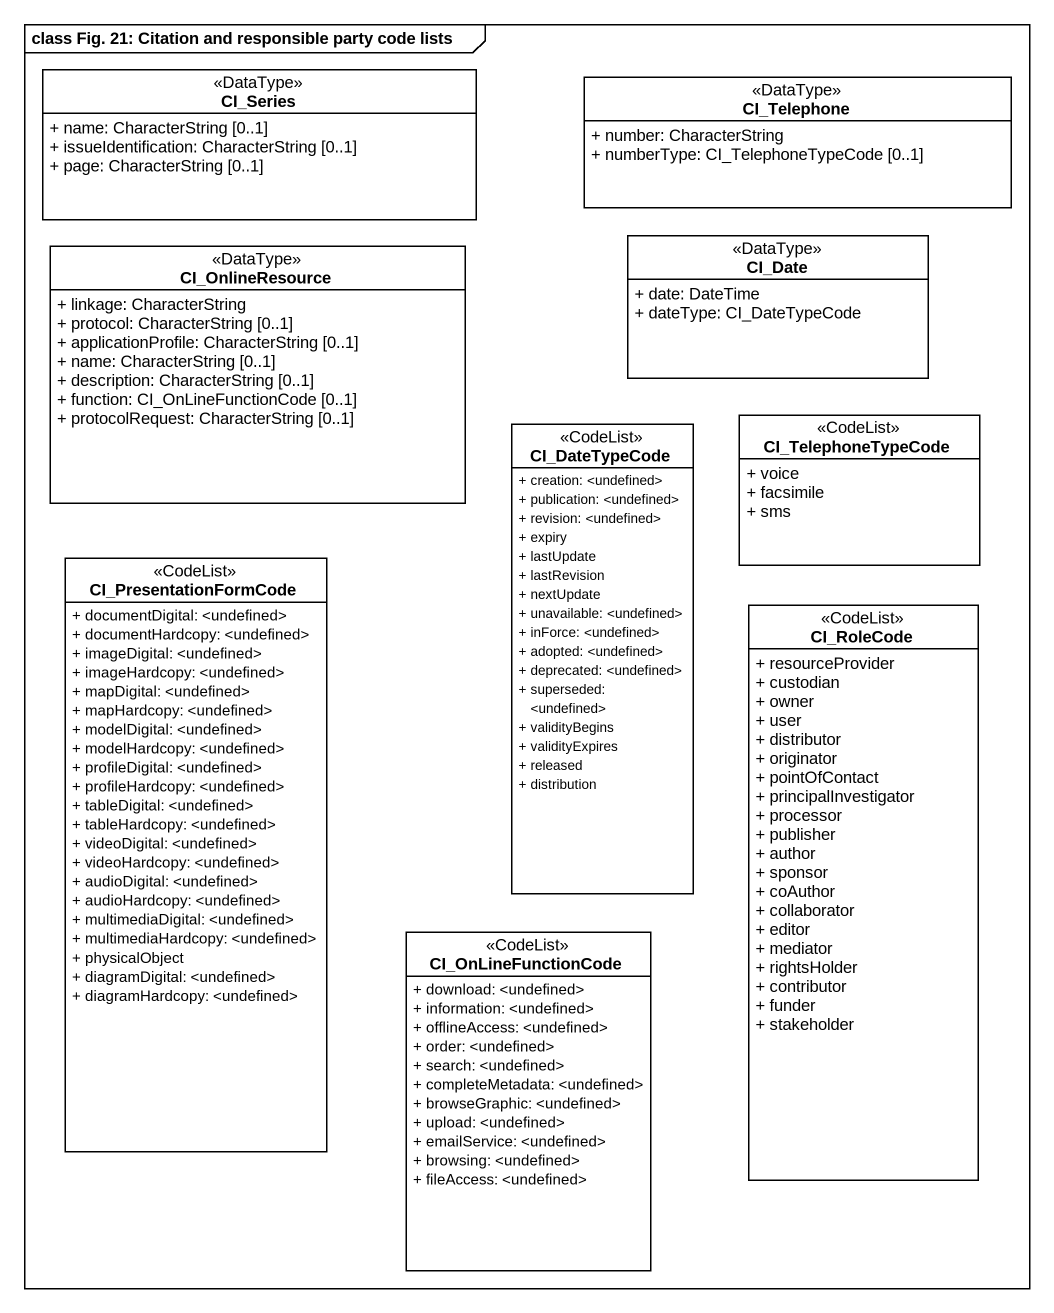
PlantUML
@startuml
mainframe class Fig. 21: Citation and responsible party code lists
hide circle
hide empty members
skinparam classAttributeIconSize 0
class CI_Series <<DataType>> #FFFFFF {
  + name: CharacterString [0..1]
  + issueIdentification: CharacterString [0..1]
  + page: CharacterString [0..1]
}
class CI_Telephone <<DataType>> #FFFFFF {
  + number: CharacterString
  + numberType: CI_TelephoneTypeCode [0..1]
}
class CI_Date <<DataType>> #FFFFFF {
  + date: DateTime
  + dateType: CI_DateTypeCode
}
class CI_OnlineResource <<DataType>> #FFFFFF {
  + linkage: CharacterString
  + protocol: CharacterString [0..1]
  + applicationProfile: CharacterString [0..1]
  + name: CharacterString [0..1]
  + description: CharacterString [0..1]
  + function: CI_OnLineFunctionCode [0..1]
  + protocolRequest: CharacterString [0..1]
}
class CI_DateTypeCode <<CodeList>> #FFFFFF {
  + creation: <undefined>
  + publication: <undefined>
  + revision: <undefined>
  + expiry
  + lastUpdate
  + lastRevision
  + nextUpdate
  + unavailable: <undefined>
  + inForce: <undefined>
  + adopted: <undefined>
  + deprecated: <undefined>
  + superseded: <undefined>
  + validityBegins
  + validityExpires
  + released
  + distribution
}
class CI_TelephoneTypeCode <<CodeList>> #FFFFFF {
  + voice
  + facsimile
  + sms
}
class CI_PresentationFormCode <<CodeList>> #FFFFFF {
  + documentDigital: <undefined>
  + documentHardcopy: <undefined>
  + imageDigital: <undefined>
  + imageHardcopy: <undefined>
  + mapDigital: <undefined>
  + mapHardcopy: <undefined>
  + modelDigital: <undefined>
  + modelHardcopy: <undefined>
  + profileDigital: <undefined>
  + profileHardcopy: <undefined>
  + tableDigital: <undefined>
  + tableHardcopy: <undefined>
  + videoDigital: <undefined>
  + videoHardcopy: <undefined>
  + audioDigital: <undefined>
  + audioHardcopy: <undefined>
  + multimediaDigital: <undefined>
  + multimediaHardcopy: <undefined>
  + physicalObject
  + diagramDigital: <undefined>
  + diagramHardcopy: <undefined>
}
class CI_RoleCode <<CodeList>> #FFFFFF {
  + resourceProvider
  + custodian
  + owner
  + user
  + distributor
  + originator
  + pointOfContact
  + principalInvestigator
  + processor
  + publisher
  + author
  + sponsor
  + coAuthor
  + collaborator
  + editor
  + mediator
  + rightsHolder
  + contributor
  + funder
  + stakeholder
}
class CI_OnLineFunctionCode <<CodeList>> #FFFFFF {
  + download: <undefined>
  + information: <undefined>
  + offlineAccess: <undefined>
  + order: <undefined>
  + search: <undefined>
  + completeMetadata: <undefined>
  + browseGraphic: <undefined>
  + upload: <undefined>
  + emailService: <undefined>
  + browsing: <undefined>
  + fileAccess: <undefined>
}
@enduml
